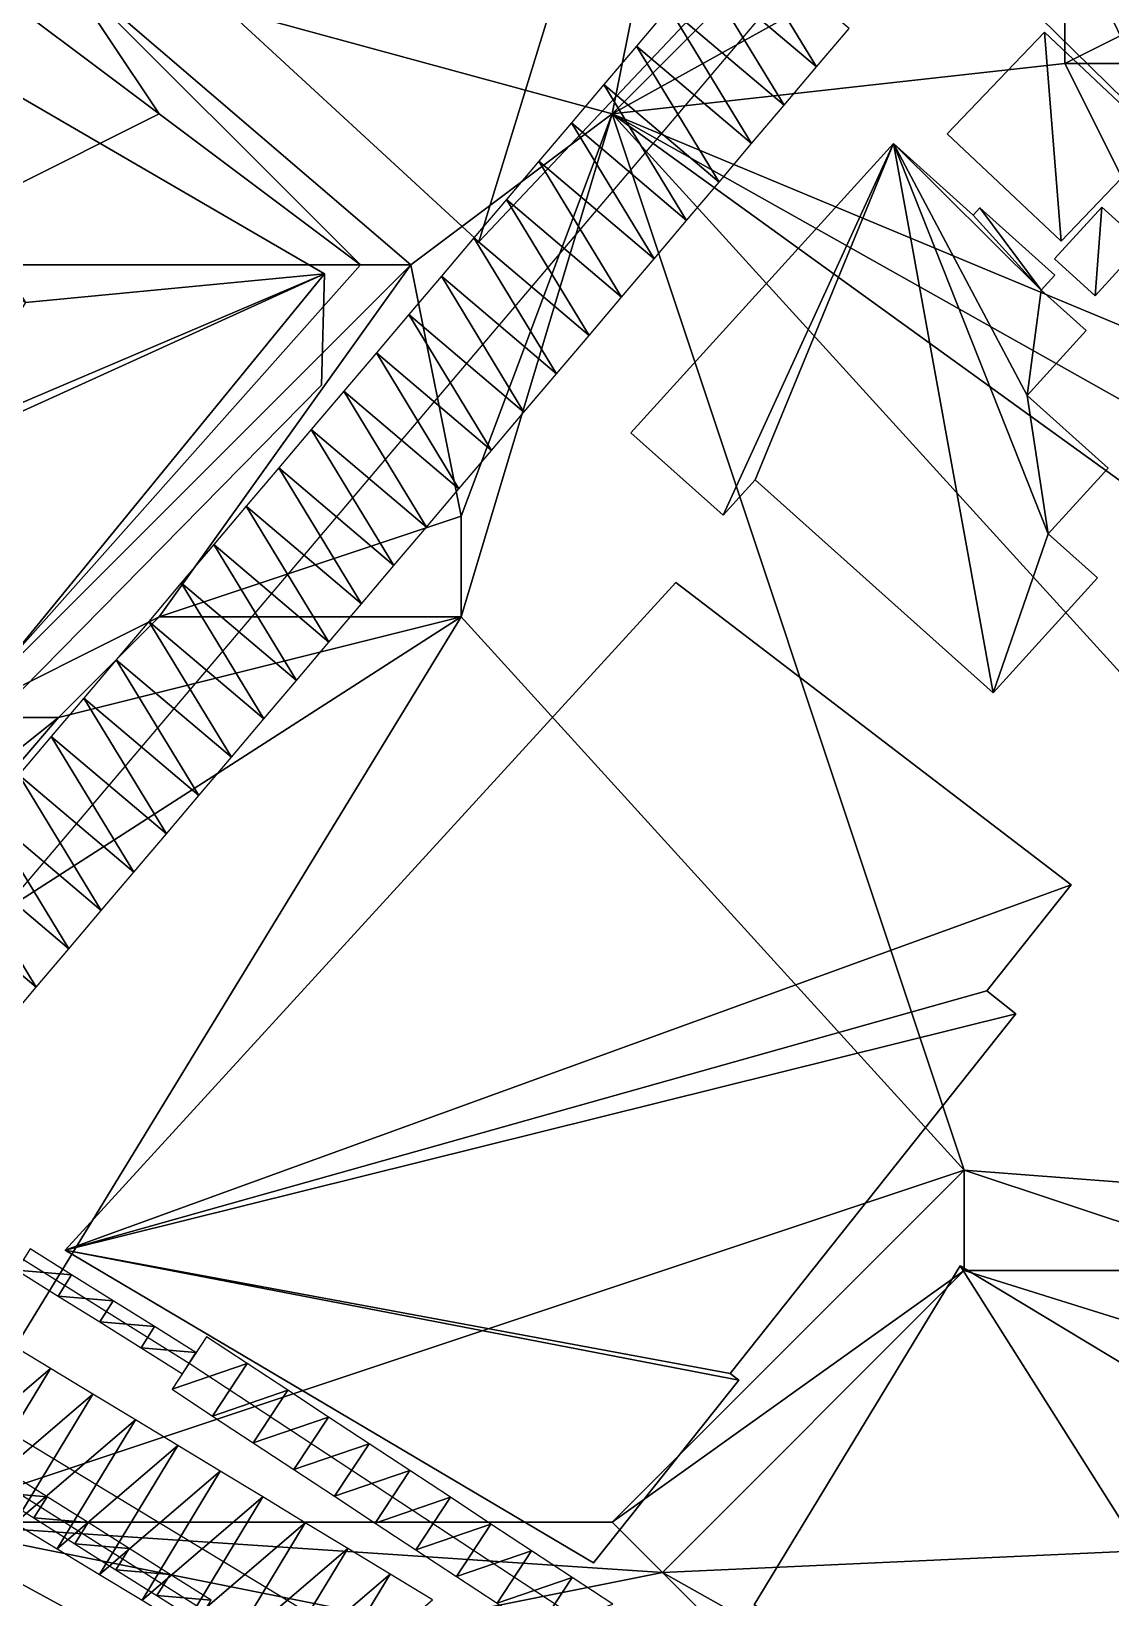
# Model space of a CAD drawing. Header units: metres. Extents: x -1103 to 901, y -902 to 905.
# Drawn here: x -973.1 to -930.2, y 111 to 173.3 of the extents above; entities that cross this region are included whole.
import ezdxf

# ---------------------------------------------------------------- set-up
doc = ezdxf.new("R2010")
doc.units = ezdxf.units.M
for name, color, linetype in [('OSM_BUILDING_FOOTPRINTS', 7, 'CONTINUOUS'), ('OSM_BUILDING_ROOFS', 1, 'CONTINUOUS'), ('OSM_BUILDING_WALLS', 8, 'CONTINUOUS'), ('OSM_PATH_AXES', 30, 'CONTINUOUS'), ('OSM_PATH_SURFACE', 30, 'CONTINUOUS'), ('OSM_ROAD_AXES', 2, 'CONTINUOUS'), ('OSM_ROAD_SURFACE', 9, 'CONTINUOUS'), ('OSM_TERRAIN', 3, 'CONTINUOUS')]:
    doc.layers.add(name, color=color, linetype=linetype)

msp = doc.modelspace()

# ---------------------------------------------------------------- linework, layer by layer
at = {"layer": 'OSM_BUILDING_FOOTPRINTS'}
for points in [[(-961.356, 184.765, 15.701), (-950.303, 181.16, 15.701), (-944.853, 175.984, 15.701), (-955.299, 164.914, 15.701), (-965.512, 174.325, 15.701), (-961.356, 184.765, 15.701)], [(-933.014, 173.861, 15.286), (-931.091, 175.775, 15.286), (-925.652, 170.422, 15.286), (-927.565, 168.509, 15.286), (-933.014, 173.861, 15.286)], [(-998.917, 157.05, 16.455), (-1005.549, 146.721, 16.455), (-989.432, 137.189, 16.455), (-982.225, 138.206, 16.455), (-961.544, 159.208, 16.455), (-961.433, 163.642, 16.455), (-980.744, 174.878, 16.455), (-984.403, 167.269, 16.455), (-980.059, 165.345, 16.455), (-978.92, 166.595, 16.455), (-973.316, 162.503, 16.455), (-976.632, 157.173, 16.455), (-980.976, 160.91, 16.455), (-987.94, 154.441, 16.455), (-986.116, 152.859, 16.455), (-987.144, 151.941, 16.455), (-994.23, 155.923, 16.455), (-994.915, 154.894, 16.455), (-998.917, 157.05, 16.455)], [(-936.673, 169.205, 15.813), (-932.815, 173.253, 15.813), (-928.283, 168.984, 15.813), (-932.141, 164.937, 15.813), (-936.673, 169.205, 15.813)], [(-949.252, 157.317, 15.925), (-938.817, 168.818, 15.925), (-935.645, 165.976, 15.925), (-935.38, 166.264, 15.925), (-932.395, 163.588, 15.925), (-932.937, 162.99, 15.925), (-931.146, 161.387, 15.925), (-933.5, 158.799, 15.925), (-930.273, 155.913, 15.925), (-932.66, 153.292, 15.925), (-930.704, 151.544, 15.925), (-934.849, 146.977, 15.925), (-944.311, 155.448, 15.925), (-945.582, 154.043, 15.925), (-949.252, 157.317, 15.925)], [(-928.913, 164.826, 15.92), (-930.792, 162.758, 15.92), (-932.417, 164.229, 15.92), (-930.527, 166.286, 15.92), (-928.913, 164.826, 15.92)], [(-947.461, 151.367, 16.008), (-931.754, 139.346, 16.008), (-935.103, 135.122, 16.008), (-933.953, 134.215, 16.008), (-945.305, 119.915, 16.008), (-944.962, 119.65, 16.008), (-950.743, 112.384, 16.008), (-971.746, 124.814, 16.008), (-947.461, 151.367, 16.008)], [(-944.354, 110.714, 16.626), (-936.164, 124.184, 16.626), (-926.912, 118.611, 16.626), (-926.005, 119.894, 16.626), (-917.461, 113.734, 16.626), (-912.984, 120.535, 16.626), (-900.792, 109.598, 16.626), (-916.919, 93.739, 16.626), (-944.354, 110.714, 16.626)]]:
    msp.add_polyline3d(points, close=True, dxfattribs=at)
at = {"layer": 'OSM_BUILDING_ROOFS'}
for points in [[(-950.303, 181.16, 43.301), (-965.512, 174.325, 43.301), (-955.299, 164.914, 43.301)], [(-950.303, 181.16, 43.301), (-955.299, 164.914, 43.301), (-944.853, 175.984, 43.301)], [(-931.091, 175.775, 29.286), (-933.014, 173.861, 29.286), (-927.565, 168.509, 29.286)], [(-931.091, 175.775, 29.286), (-927.565, 168.509, 29.286), (-925.652, 170.422, 29.286)], [(-961.433, 163.642, 31.255), (-980.744, 174.878, 31.255), (-973.316, 162.503, 31.255)], [(-932.815, 173.253, 27.413), (-936.673, 169.205, 27.413), (-932.141, 164.937, 27.413)], [(-932.815, 173.253, 27.413), (-932.141, 164.937, 27.413), (-928.283, 168.984, 27.413)], [(-938.817, 168.818, 24.325), (-949.252, 157.317, 24.325), (-945.582, 154.043, 24.325)], [(-938.817, 168.818, 24.325), (-945.582, 154.043, 24.325), (-944.311, 155.448, 24.325)], [(-938.817, 168.818, 24.325), (-944.311, 155.448, 24.325), (-934.849, 146.977, 24.325)], [(-932.937, 162.99, 24.325), (-935.645, 165.976, 24.325), (-938.817, 168.818, 24.325)], [(-938.817, 168.818, 24.325), (-934.849, 146.977, 24.325), (-932.66, 153.292, 24.325)], [(-938.817, 168.818, 24.325), (-932.66, 153.292, 24.325), (-933.5, 158.799, 24.325)], [(-938.817, 168.818, 24.325), (-933.5, 158.799, 24.325), (-932.937, 162.99, 24.325)], [(-932.937, 162.99, 24.325), (-935.38, 166.264, 24.325), (-935.645, 165.976, 24.325)], [(-932.937, 162.99, 24.325), (-932.395, 163.588, 24.325), (-935.38, 166.264, 24.325)], [(-930.792, 162.758, 29.92), (-930.527, 166.286, 29.92), (-932.417, 164.229, 29.92)], [(-930.792, 162.758, 29.92), (-928.913, 164.826, 29.92), (-930.527, 166.286, 29.92)], [(-987.144, 151.941, 31.255), (-982.225, 138.206, 31.255), (-961.433, 163.642, 31.255)], [(-961.433, 163.642, 31.255), (-976.632, 157.173, 31.255), (-987.144, 151.941, 31.255)], [(-982.225, 138.206, 31.255), (-961.544, 159.208, 31.255), (-961.433, 163.642, 31.255)], [(-961.433, 163.642, 31.255), (-973.316, 162.503, 31.255), (-976.632, 157.173, 31.255)], [(-933.5, 158.799, 24.325), (-931.146, 161.387, 24.325), (-932.937, 162.99, 24.325)], [(-932.66, 153.292, 24.325), (-930.273, 155.913, 24.325), (-933.5, 158.799, 24.325)], [(-934.849, 146.977, 24.325), (-930.704, 151.544, 24.325), (-932.66, 153.292, 24.325)], [(-931.754, 139.346, 50.008), (-947.461, 151.367, 50.008), (-971.746, 124.814, 50.008)], [(-971.746, 124.814, 50.008), (-935.103, 135.122, 50.008), (-931.754, 139.346, 50.008)], [(-971.746, 124.814, 50.008), (-933.953, 134.215, 50.008), (-935.103, 135.122, 50.008)], [(-971.746, 124.814, 50.008), (-945.305, 119.915, 50.008), (-933.953, 134.215, 50.008)], [(-971.746, 124.814, 50.008), (-950.743, 112.384, 50.008), (-944.962, 119.65, 50.008)], [(-971.746, 124.814, 50.008), (-944.962, 119.65, 50.008), (-945.305, 119.915, 50.008)], [(-936.164, 124.184, 53.826), (-944.354, 110.714, 53.826), (-916.919, 93.739, 53.826)], [(-916.919, 93.739, 53.826), (-926.912, 118.611, 53.826), (-936.164, 124.184, 53.826)]]:
    msp.add_3dface(points, dxfattribs=at)
at = {"layer": 'OSM_BUILDING_WALLS'}
for points in [[(-955.299, 164.914, 15.701), (-944.853, 175.984, 15.701), (-944.853, 175.984, 43.301)], [(-955.299, 164.914, 15.701), (-944.853, 175.984, 43.301), (-955.299, 164.914, 43.301)], [(-925.652, 170.422, 15.286), (-931.091, 175.775, 15.286), (-931.091, 175.775, 29.286)], [(-925.652, 170.422, 15.286), (-931.091, 175.775, 29.286), (-925.652, 170.422, 29.286)], [(-961.433, 163.642, 16.455), (-980.744, 174.878, 16.455), (-980.744, 174.878, 31.255)], [(-961.433, 163.642, 16.455), (-980.744, 174.878, 31.255), (-961.433, 163.642, 31.255)], [(-965.512, 174.325, 15.701), (-955.299, 164.914, 15.701), (-955.299, 164.914, 43.301)], [(-965.512, 174.325, 15.701), (-955.299, 164.914, 43.301), (-965.512, 174.325, 43.301)], [(-933.014, 173.861, 15.286), (-927.565, 168.509, 15.286), (-927.565, 168.509, 29.286)], [(-933.014, 173.861, 15.286), (-927.565, 168.509, 29.286), (-933.014, 173.861, 29.286)], [(-932.815, 173.253, 15.813), (-936.673, 169.205, 15.813), (-936.673, 169.205, 27.413)], [(-932.815, 173.253, 15.813), (-936.673, 169.205, 27.413), (-932.815, 173.253, 27.413)], [(-928.283, 168.984, 15.813), (-932.815, 173.253, 15.813), (-932.815, 173.253, 27.413)], [(-928.283, 168.984, 15.813), (-932.815, 173.253, 27.413), (-928.283, 168.984, 27.413)], [(-938.817, 168.818, 15.925), (-949.252, 157.317, 15.925), (-949.252, 157.317, 24.325)], [(-938.817, 168.818, 15.925), (-949.252, 157.317, 24.325), (-938.817, 168.818, 24.325)], [(-935.645, 165.976, 15.925), (-938.817, 168.818, 15.925), (-938.817, 168.818, 24.325)], [(-935.645, 165.976, 15.925), (-938.817, 168.818, 24.325), (-935.645, 165.976, 24.325)], [(-936.673, 169.205, 15.813), (-932.141, 164.937, 15.813), (-932.141, 164.937, 27.413)], [(-936.673, 169.205, 15.813), (-932.141, 164.937, 27.413), (-936.673, 169.205, 27.413)], [(-932.141, 164.937, 15.813), (-928.283, 168.984, 15.813), (-928.283, 168.984, 27.413)], [(-932.141, 164.937, 15.813), (-928.283, 168.984, 27.413), (-932.141, 164.937, 27.413)], [(-935.38, 166.264, 15.925), (-935.645, 165.976, 15.925), (-935.645, 165.976, 24.325)], [(-935.38, 166.264, 15.925), (-935.645, 165.976, 24.325), (-935.38, 166.264, 24.325)], [(-932.395, 163.588, 15.925), (-935.38, 166.264, 15.925), (-935.38, 166.264, 24.325)], [(-932.395, 163.588, 15.925), (-935.38, 166.264, 24.325), (-932.395, 163.588, 24.325)], [(-930.527, 166.286, 15.92), (-932.417, 164.229, 15.92), (-932.417, 164.229, 29.92)], [(-930.527, 166.286, 15.92), (-932.417, 164.229, 29.92), (-930.527, 166.286, 29.92)], [(-928.913, 164.826, 15.92), (-930.527, 166.286, 15.92), (-930.527, 166.286, 29.92)], [(-928.913, 164.826, 15.92), (-930.527, 166.286, 29.92), (-928.913, 164.826, 29.92)], [(-930.792, 162.758, 15.92), (-928.913, 164.826, 15.92), (-928.913, 164.826, 29.92)], [(-930.792, 162.758, 15.92), (-928.913, 164.826, 29.92), (-930.792, 162.758, 29.92)], [(-932.417, 164.229, 15.92), (-930.792, 162.758, 15.92), (-930.792, 162.758, 29.92)], [(-932.417, 164.229, 15.92), (-930.792, 162.758, 29.92), (-932.417, 164.229, 29.92)], [(-961.544, 159.208, 16.455), (-961.433, 163.642, 16.455), (-961.433, 163.642, 31.255)], [(-961.544, 159.208, 16.455), (-961.433, 163.642, 31.255), (-961.544, 159.208, 31.255)], [(-932.937, 162.99, 15.925), (-932.395, 163.588, 15.925), (-932.395, 163.588, 24.325)], [(-932.937, 162.99, 15.925), (-932.395, 163.588, 24.325), (-932.937, 162.99, 24.325)], [(-931.146, 161.387, 15.925), (-932.937, 162.99, 15.925), (-932.937, 162.99, 24.325)], [(-931.146, 161.387, 15.925), (-932.937, 162.99, 24.325), (-931.146, 161.387, 24.325)], [(-933.5, 158.799, 15.925), (-931.146, 161.387, 15.925), (-931.146, 161.387, 24.325)], [(-933.5, 158.799, 15.925), (-931.146, 161.387, 24.325), (-933.5, 158.799, 24.325)], [(-982.225, 138.206, 16.455), (-961.544, 159.208, 16.455), (-961.544, 159.208, 31.255)], [(-982.225, 138.206, 16.455), (-961.544, 159.208, 31.255), (-982.225, 138.206, 31.255)], [(-930.273, 155.913, 15.925), (-933.5, 158.799, 15.925), (-933.5, 158.799, 24.325)], [(-930.273, 155.913, 15.925), (-933.5, 158.799, 24.325), (-930.273, 155.913, 24.325)], [(-949.252, 157.317, 15.925), (-945.582, 154.043, 15.925), (-945.582, 154.043, 24.325)], [(-949.252, 157.317, 15.925), (-945.582, 154.043, 24.325), (-949.252, 157.317, 24.325)], [(-932.66, 153.292, 15.925), (-930.273, 155.913, 15.925), (-930.273, 155.913, 24.325)], [(-932.66, 153.292, 15.925), (-930.273, 155.913, 24.325), (-932.66, 153.292, 24.325)], [(-945.582, 154.043, 15.925), (-944.311, 155.448, 15.925), (-944.311, 155.448, 24.325)], [(-945.582, 154.043, 15.925), (-944.311, 155.448, 24.325), (-945.582, 154.043, 24.325)], [(-944.311, 155.448, 15.925), (-934.849, 146.977, 15.925), (-934.849, 146.977, 24.325)], [(-944.311, 155.448, 15.925), (-934.849, 146.977, 24.325), (-944.311, 155.448, 24.325)], [(-930.704, 151.544, 15.925), (-932.66, 153.292, 15.925), (-932.66, 153.292, 24.325)], [(-930.704, 151.544, 15.925), (-932.66, 153.292, 24.325), (-930.704, 151.544, 24.325)], [(-947.461, 151.367, 16.008), (-971.746, 124.814, 16.008), (-971.746, 124.814, 50.008)], [(-947.461, 151.367, 16.008), (-971.746, 124.814, 50.008), (-947.461, 151.367, 50.008)], [(-931.754, 139.346, 16.008), (-947.461, 151.367, 16.008), (-947.461, 151.367, 50.008)], [(-931.754, 139.346, 16.008), (-947.461, 151.367, 50.008), (-931.754, 139.346, 50.008)], [(-934.849, 146.977, 15.925), (-930.704, 151.544, 15.925), (-930.704, 151.544, 24.325)], [(-934.849, 146.977, 15.925), (-930.704, 151.544, 24.325), (-934.849, 146.977, 24.325)], [(-935.103, 135.122, 16.008), (-931.754, 139.346, 16.008), (-931.754, 139.346, 50.008)], [(-935.103, 135.122, 16.008), (-931.754, 139.346, 50.008), (-935.103, 135.122, 50.008)], [(-933.953, 134.215, 16.008), (-935.103, 135.122, 16.008), (-935.103, 135.122, 50.008)], [(-933.953, 134.215, 16.008), (-935.103, 135.122, 50.008), (-933.953, 134.215, 50.008)], [(-945.305, 119.915, 16.008), (-933.953, 134.215, 16.008), (-933.953, 134.215, 50.008)], [(-945.305, 119.915, 16.008), (-933.953, 134.215, 50.008), (-945.305, 119.915, 50.008)], [(-971.746, 124.814, 16.008), (-950.743, 112.384, 16.008), (-950.743, 112.384, 50.008)], [(-971.746, 124.814, 16.008), (-950.743, 112.384, 50.008), (-971.746, 124.814, 50.008)], [(-936.164, 124.184, 16.626), (-944.354, 110.714, 16.626), (-944.354, 110.714, 53.826)], [(-936.164, 124.184, 16.626), (-944.354, 110.714, 53.826), (-936.164, 124.184, 53.826)], [(-926.912, 118.611, 16.626), (-936.164, 124.184, 16.626), (-936.164, 124.184, 53.826)], [(-926.912, 118.611, 16.626), (-936.164, 124.184, 53.826), (-926.912, 118.611, 53.826)], [(-950.743, 112.384, 16.008), (-944.962, 119.65, 16.008), (-944.962, 119.65, 50.008)], [(-950.743, 112.384, 16.008), (-944.962, 119.65, 50.008), (-950.743, 112.384, 50.008)], [(-944.962, 119.65, 16.008), (-945.305, 119.915, 16.008), (-945.305, 119.915, 50.008)], [(-944.962, 119.65, 16.008), (-945.305, 119.915, 50.008), (-944.962, 119.65, 50.008)]]:
    msp.add_3dface(points, dxfattribs=at)
at = {"layer": 'OSM_PATH_AXES'}
for points in [[(-1100, 200.897, 16.866), (-1098.711, 200.09, 16.961), (-1062.343, 178.448, 18.011), (-1061.78, 178.117, 18.008), (-1047.796, 170.121, 18.004), (-1023.412, 155.634, 18.006), (-995.976, 139.5, 18.507), (-981.639, 129.58, 18.177), (-966.805, 120.324, 18.023)], [(-958.05, 105.317, 18.452), (-980.876, 119.738, 18.084), (-996.341, 130.719, 18.123), (-1009.572, 138.106, 18.052), (-1014.745, 140.705, 18.026), (-1030.729, 148.203, 18.022), (-1037.03, 151.963, 18.025), (-1043.54, 154.771, 18.028), (-1068.047, 169.402, 18.191), (-1092.642, 187.118, 17.752), (-1099.131, 191.232, 17.603), (-1100, 191.746, 17.606)], [(-966.805, 120.324, 18.023), (-949.041, 108.624, 18.629), (-915.128, 88.331, 19.102), (-908.098, 83.454, 19.241), (-898.613, 78.135, 19.687), (-871.885, 62.509, 19.656), (-840.349, 43.665, 18.442), (-808.967, 23.594, 16.412), (-790.186, 11.396, 16.733), (-789.125, 10.202, 16.702), (-784.129, 6.431, 17.328), (-774.921, -1.598, 17.995), (-758.362, -14.625, 18.592), (-741.748, -31.512, 20.176), (-735.857, -37.053, 19.852), (-700.871, -69.51, 20.233)]]:
    msp.add_polyline3d(points, dxfattribs=at)
at = {"layer": 'OSM_PATH_SURFACE'}
for points in [[(-973.662, 124.014, 18.131), (-971.485, 123.834, 18.113), (-973.133, 124.862, 18.133)], [(-973.662, 124.014, 18.131), (-972.014, 122.985, 18.111), (-971.485, 123.834, 18.113)], [(-972.014, 122.985, 18.111), (-969.837, 122.805, 18.11), (-971.485, 123.834, 18.113)], [(-972.014, 122.985, 18.111), (-970.366, 121.957, 18.108), (-969.837, 122.805, 18.11)], [(-970.366, 121.957, 18.108), (-968.188, 121.777, 18.107), (-969.837, 122.805, 18.11)], [(-970.366, 121.957, 18.108), (-968.718, 120.928, 18.105), (-968.188, 121.777, 18.107)], [(-968.718, 120.928, 18.105), (-966.54, 120.748, 18.104), (-968.188, 121.777, 18.107)], [(-968.718, 120.928, 18.105), (-967.069, 119.9, 18.102), (-966.54, 120.748, 18.104)], [(-967.492, 119.28, 18.101), (-964.502, 120.304, 18.102), (-966.117, 121.368, 18.105)], [(-967.492, 119.28, 18.101), (-965.877, 118.217, 18.097), (-964.502, 120.304, 18.102)], [(-965.877, 118.217, 18.097), (-962.887, 119.241, 18.099), (-964.502, 120.304, 18.102)], [(-965.877, 118.217, 18.097), (-964.263, 117.153, 18.102), (-962.887, 119.241, 18.099)], [(-964.263, 117.153, 18.102), (-961.273, 118.177, 18.104), (-962.887, 119.241, 18.099)], [(-964.263, 117.153, 18.102), (-962.648, 116.089, 18.108), (-961.273, 118.177, 18.104)], [(-962.648, 116.089, 18.108), (-959.658, 117.113, 18.109), (-961.273, 118.177, 18.104)], [(-962.648, 116.089, 18.108), (-961.033, 115.026, 18.114), (-959.658, 117.113, 18.109)], [(-961.033, 115.026, 18.114), (-958.043, 116.05, 18.115), (-959.658, 117.113, 18.109)], [(-972.457, 115.01, 18.096), (-974.087, 116.04, 18.095), (-974.621, 115.195, 18.093)], [(-961.033, 115.026, 18.114), (-959.418, 113.962, 18.128), (-958.043, 116.05, 18.115)], [(-959.418, 113.962, 18.128), (-956.428, 114.986, 18.121), (-958.043, 116.05, 18.115)], [(-972.457, 115.01, 18.096), (-974.621, 115.195, 18.093), (-972.991, 114.165, 18.098)], [(-970.826, 113.98, 18.106), (-972.457, 115.01, 18.096), (-972.991, 114.165, 18.098)], [(-959.418, 113.962, 18.128), (-957.803, 112.898, 18.364), (-956.428, 114.986, 18.121)], [(-957.803, 112.898, 18.364), (-954.813, 113.923, 18.144), (-956.428, 114.986, 18.121)], [(-970.826, 113.98, 18.106), (-972.991, 114.165, 18.098), (-971.36, 113.135, 18.195)], [(-969.196, 112.95, 18.23), (-970.826, 113.98, 18.106), (-971.36, 113.135, 18.195)], [(-957.803, 112.898, 18.364), (-956.188, 111.835, 18.438), (-954.813, 113.923, 18.144)], [(-956.188, 111.835, 18.438), (-953.198, 112.859, 18.38), (-954.813, 113.923, 18.144)], [(-969.196, 112.95, 18.23), (-971.36, 113.135, 18.195), (-969.73, 112.105, 18.223)], [(-967.565, 111.92, 18.249), (-969.196, 112.95, 18.23), (-969.73, 112.105, 18.223)], [(-956.188, 111.835, 18.438), (-954.573, 110.771, 18.457), (-953.198, 112.859, 18.38)], [(-954.573, 110.771, 18.457), (-951.583, 111.795, 18.515), (-953.198, 112.859, 18.38)], [(-967.565, 111.92, 18.249), (-969.73, 112.105, 18.223), (-968.1, 111.075, 18.269)], [(-965.935, 110.89, 18.294), (-967.565, 111.92, 18.249), (-968.1, 111.075, 18.269)], [(-954.573, 110.771, 18.457), (-952.958, 109.707, 18.548), (-951.583, 111.795, 18.515)], [(-952.958, 109.707, 18.548), (-949.968, 110.732, 18.582), (-951.583, 111.795, 18.515)], [(-965.935, 110.89, 18.294), (-968.1, 111.075, 18.269), (-966.469, 110.045, 18.314)]]:
    msp.add_3dface(points, dxfattribs=at)
at = {"layer": 'OSM_ROAD_AXES'}
for points in [[(-868.141, 249.805, 17.888), (-923.475, 198.202, 16.263), (-981.639, 129.58, 18.177)], [(-1100, 195.877, 17.277), (-1097.528, 194.262, 17.366), (-1065.394, 173.671, 18.048), (-1011.009, 140.042, 18.046), (-957, 107.319, 18.41), (-917.527, 85.368, 19.253), (-809.409, 22.466, 16.407), (-793.16, 9.781, 16.642), (-792.364, 8.675, 16.575), (-790.606, 7.238, 16.561), (-738.543, -38.988, 20.274), (-702.076, -71.037, 20.371), (-697.588, -76.035, 19.44)]]:
    msp.add_polyline3d(points, dxfattribs=at)
at = {"layer": 'OSM_ROAD_SURFACE'}
for points in [[(-945.152, 177.268, 17.749), (-946.444, 175.743, 17.854), (-941.867, 171.864, 17.963)], [(-945.152, 177.268, 17.749), (-941.867, 171.864, 17.963), (-940.575, 173.389, 17.85)], [(-946.444, 175.743, 17.854), (-947.737, 174.218, 17.96), (-943.16, 170.339, 18.049)], [(-946.444, 175.743, 17.854), (-943.16, 170.339, 18.049), (-941.867, 171.864, 17.963)], [(-947.737, 174.218, 17.96), (-949.029, 172.693, 18.066), (-944.452, 168.814, 18.073)], [(-947.737, 174.218, 17.96), (-944.452, 168.814, 18.073), (-943.16, 170.339, 18.049)], [(-949.029, 172.693, 18.066), (-950.322, 171.168, 18.115), (-945.745, 167.289, 18.104)], [(-949.029, 172.693, 18.066), (-945.745, 167.289, 18.104), (-944.452, 168.814, 18.073)], [(-950.322, 171.168, 18.115), (-951.614, 169.643, 18.141), (-947.037, 165.764, 18.112)], [(-950.322, 171.168, 18.115), (-947.037, 165.764, 18.112), (-945.745, 167.289, 18.104)], [(-951.614, 169.643, 18.141), (-952.907, 168.118, 18.199), (-948.33, 164.239, 18.113)], [(-951.614, 169.643, 18.141), (-948.33, 164.239, 18.113), (-947.037, 165.764, 18.112)], [(-952.907, 168.118, 18.199), (-954.199, 166.594, 18.249), (-949.622, 162.714, 18.118)], [(-952.907, 168.118, 18.199), (-949.622, 162.714, 18.118), (-948.33, 164.239, 18.113)], [(-954.199, 166.594, 18.249), (-955.492, 165.069, 18.292), (-950.915, 161.189, 18.122)], [(-954.199, 166.594, 18.249), (-950.915, 161.189, 18.122), (-949.622, 162.714, 18.118)], [(-955.492, 165.069, 18.292), (-956.785, 163.544, 18.334), (-952.207, 159.664, 18.127)], [(-955.492, 165.069, 18.292), (-952.207, 159.664, 18.127), (-950.915, 161.189, 18.122)], [(-956.785, 163.544, 18.334), (-958.077, 162.019, 18.36), (-953.5, 158.139, 18.132)], [(-956.785, 163.544, 18.334), (-953.5, 158.139, 18.132), (-952.207, 159.664, 18.127)], [(-958.077, 162.019, 18.36), (-959.37, 160.494, 18.346), (-954.792, 156.614, 18.268)], [(-958.077, 162.019, 18.36), (-954.792, 156.614, 18.268), (-953.5, 158.139, 18.132)], [(-959.37, 160.494, 18.346), (-960.662, 158.969, 18.332), (-956.085, 155.089, 18.342)], [(-959.37, 160.494, 18.346), (-956.085, 155.089, 18.342), (-954.792, 156.614, 18.268)], [(-960.662, 158.969, 18.332), (-961.955, 157.444, 18.318), (-957.378, 153.564, 18.333)], [(-960.662, 158.969, 18.332), (-957.378, 153.564, 18.333), (-956.085, 155.089, 18.342)], [(-961.955, 157.444, 18.318), (-963.247, 155.919, 18.304), (-958.67, 152.039, 18.269)], [(-961.955, 157.444, 18.318), (-958.67, 152.039, 18.269), (-957.378, 153.564, 18.333)], [(-963.247, 155.919, 18.304), (-964.54, 154.394, 18.29), (-959.963, 150.515, 18.205)], [(-963.247, 155.919, 18.304), (-959.963, 150.515, 18.205), (-958.67, 152.039, 18.269)], [(-964.54, 154.394, 18.29), (-965.832, 152.869, 18.276), (-961.255, 148.99, 18.186)], [(-964.54, 154.394, 18.29), (-961.255, 148.99, 18.186), (-959.963, 150.515, 18.205)], [(-965.832, 152.869, 18.276), (-967.125, 151.344, 18.272), (-962.548, 147.465, 18.187)], [(-965.832, 152.869, 18.276), (-962.548, 147.465, 18.187), (-961.255, 148.99, 18.186)], [(-967.125, 151.344, 18.272), (-968.417, 149.819, 18.282), (-963.84, 145.94, 18.187)], [(-967.125, 151.344, 18.272), (-963.84, 145.94, 18.187), (-962.548, 147.465, 18.187)], [(-968.417, 149.819, 18.282), (-969.71, 148.294, 18.259), (-965.133, 144.415, 18.187)], [(-968.417, 149.819, 18.282), (-965.133, 144.415, 18.187), (-963.84, 145.94, 18.187)], [(-969.71, 148.294, 18.259), (-971.002, 146.769, 18.263), (-966.425, 142.89, 18.187)], [(-969.71, 148.294, 18.259), (-966.425, 142.89, 18.187), (-965.133, 144.415, 18.187)], [(-971.002, 146.769, 18.263), (-972.295, 145.244, 18.265), (-967.718, 141.365, 18.187)], [(-971.002, 146.769, 18.263), (-967.718, 141.365, 18.187), (-966.425, 142.89, 18.187)], [(-972.295, 145.244, 18.265), (-973.587, 143.719, 18.265), (-969.01, 139.84, 18.187)], [(-972.295, 145.244, 18.265), (-969.01, 139.84, 18.187), (-967.718, 141.365, 18.187)], [(-973.587, 143.719, 18.265), (-974.88, 142.195, 18.265), (-970.303, 138.315, 18.187)], [(-973.587, 143.719, 18.265), (-970.303, 138.315, 18.187), (-969.01, 139.84, 18.187)], [(-974.88, 142.195, 18.265), (-976.172, 140.67, 18.265), (-971.595, 136.79, 18.188)], [(-974.88, 142.195, 18.265), (-971.595, 136.79, 18.188), (-970.303, 138.315, 18.187)], [(-976.172, 140.67, 18.265), (-977.465, 139.145, 18.265), (-972.888, 135.265, 18.188)], [(-976.172, 140.67, 18.265), (-972.888, 135.265, 18.188), (-971.595, 136.79, 18.188)], [(-977.465, 139.145, 18.265), (-974.18, 133.74, 18.188), (-972.888, 135.265, 18.188)], [(-977.12, 116.002, 18.069), (-972.323, 120.111, 18.074), (-974.011, 121.133, 18.081)], [(-977.12, 116.002, 18.069), (-975.432, 114.979, 18.063), (-972.323, 120.111, 18.074)], [(-975.432, 114.979, 18.063), (-970.635, 119.088, 18.071), (-972.323, 120.111, 18.074)], [(-975.432, 114.979, 18.063), (-973.744, 113.956, 18.077), (-970.635, 119.088, 18.071)], [(-973.744, 113.956, 18.077), (-968.948, 118.065, 18.068), (-970.635, 119.088, 18.071)], [(-973.744, 113.956, 18.077), (-972.057, 112.934, 18.152), (-968.948, 118.065, 18.068)], [(-972.057, 112.934, 18.152), (-967.26, 117.043, 18.068), (-968.948, 118.065, 18.068)], [(-972.057, 112.934, 18.152), (-970.369, 111.911, 18.193), (-967.26, 117.043, 18.068)], [(-970.369, 111.911, 18.193), (-965.572, 116.02, 18.074), (-967.26, 117.043, 18.068)], [(-970.369, 111.911, 18.193), (-968.681, 110.889, 18.239), (-965.572, 116.02, 18.074)], [(-968.681, 110.889, 18.239), (-963.884, 114.998, 18.08), (-965.572, 116.02, 18.074)], [(-968.681, 110.889, 18.239), (-966.993, 109.866, 18.285), (-963.884, 114.998, 18.08)], [(-966.993, 109.866, 18.285), (-962.196, 113.975, 18.091), (-963.884, 114.998, 18.08)], [(-966.993, 109.866, 18.285), (-965.305, 108.843, 18.331), (-962.196, 113.975, 18.091)], [(-965.305, 108.843, 18.331), (-960.509, 112.952, 18.318), (-962.196, 113.975, 18.091)], [(-965.305, 108.843, 18.331), (-963.618, 107.821, 18.377), (-960.509, 112.952, 18.318)], [(-963.618, 107.821, 18.377), (-958.821, 111.93, 18.365), (-960.509, 112.952, 18.318)], [(-963.618, 107.821, 18.377), (-961.93, 106.798, 18.422), (-958.821, 111.93, 18.365)], [(-961.93, 106.798, 18.422), (-957.133, 110.907, 18.385), (-958.821, 111.93, 18.365)]]:
    msp.add_3dface(points, dxfattribs=at)
at = {"layer": 'OSM_TERRAIN'}
for points in [[(-972, 176, 18.068), (-950, 170, 18.067), (-948, 180, 18.047)], [(-932, 172, 17.88), (-932, 180, 17.303), (-950, 170, 18.067)], [(-950, 170, 18.067), (-940, 180, 17.213), (-948, 180, 18.047)], [(-950, 170, 18.067), (-932, 180, 17.303), (-940, 180, 17.213)], [(-932, 172, 17.88), (-928, 174, 17.001), (-932, 180, 17.303)], [(-980, 164, 18.823), (-968, 170, 18.751), (-976, 176, 18.744)], [(-968, 170, 18.751), (-972, 176, 18.068), (-976, 176, 18.744)], [(-960, 164, 18.652), (-958, 164, 18.318), (-972, 176, 18.068)], [(-960, 164, 18.652), (-972, 176, 18.068), (-968, 170, 18.751)], [(-972, 176, 18.068), (-958, 164, 18.318), (-950, 170, 18.067)], [(-932, 172, 17.88), (-928, 172, 17.484), (-928, 174, 17.001)], [(-950, 170, 18.067), (-926, 160, 17.917), (-932, 172, 17.88)], [(-926, 160, 17.917), (-928, 172, 17.484), (-932, 172, 17.88)], [(-980, 164, 18.823), (-960, 164, 18.652), (-968, 170, 18.751)], [(-956, 154, 18.294), (-950, 170, 18.067), (-958, 164, 18.318)], [(-936, 128, 18.032), (-950, 170, 18.067), (-956, 150, 18.093)], [(-956, 150, 18.093), (-950, 170, 18.067), (-956, 154, 18.294)], [(-936, 128, 18.032), (-910, 126, 18.018), (-950, 170, 18.067)], [(-910, 126, 18.018), (-914, 144, 17.975), (-950, 170, 18.067)], [(-914, 144, 17.975), (-918, 152, 17.956), (-950, 170, 18.067)], [(-950, 170, 18.067), (-918, 152, 17.956), (-926, 160, 17.917)], [(-976, 146, 18.749), (-960, 164, 18.652), (-980, 164, 18.823)], [(-968, 150, 18.201), (-958, 164, 18.318), (-976, 146, 18.749)], [(-976, 146, 18.749), (-958, 164, 18.318), (-960, 164, 18.652)], [(-968, 150, 18.201), (-956, 154, 18.294), (-958, 164, 18.318)], [(-956, 150, 18.093), (-956, 154, 18.294), (-968, 150, 18.201)], [(-978, 114, 18.011), (-956, 150, 18.093), (-984, 132, 18.22)], [(-984, 132, 18.22), (-956, 150, 18.093), (-972, 146, 18.219)], [(-978, 114, 18.011), (-936, 128, 18.032), (-956, 150, 18.093)], [(-972, 146, 18.219), (-968, 150, 18.201), (-976, 146, 18.749)], [(-972, 146, 18.219), (-956, 150, 18.093), (-968, 150, 18.201)], [(-984, 132, 18.22), (-972, 146, 18.219), (-982, 138, 18.678)], [(-982, 138, 18.678), (-972, 146, 18.219), (-976, 146, 18.749)], [(-950, 114, 18.054), (-936, 128, 18.032), (-978, 114, 18.011)], [(-936, 124, 18.699), (-936, 128, 18.032), (-950, 114, 18.054)], [(-936, 124, 18.699), (-924, 124, 18.064), (-936, 128, 18.032)], [(-924, 124, 18.064), (-910, 126, 18.018), (-936, 128, 18.032)], [(-948, 112, 18.497), (-936, 124, 18.699), (-950, 114, 18.054)], [(-948, 112, 18.497), (-904, 114, 18.643), (-936, 124, 18.699)], [(-904, 114, 18.643), (-924, 124, 18.064), (-936, 124, 18.699)], [(-956, 102, 18.569), (-978, 114, 18.011), (-976, 110, 18.495)], [(-956, 102, 18.569), (-958, 110, 18.314), (-978, 114, 18.011)], [(-958, 110, 18.314), (-948, 112, 18.497), (-978, 114, 18.011)], [(-948, 112, 18.497), (-950, 114, 18.054), (-978, 114, 18.011)], [(-916, 94, 18.734), (-904, 114, 18.643), (-948, 112, 18.497)], [(-942, 106, 18.95), (-948, 112, 18.497), (-958, 110, 18.314)], [(-942, 106, 18.95), (-916, 94, 18.734), (-948, 112, 18.497)]]:
    msp.add_3dface(points, dxfattribs=at)

doc.saveas('drawing.dxf')
